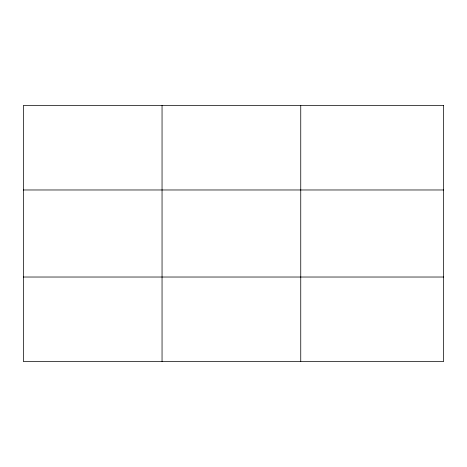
<?xml version="1.0" encoding="UTF-8"?>
<svg xmlns="http://www.w3.org/2000/svg" width="467" height="467" viewBox="0 0 467 467"><rect width="100%" height="100%" fill="white"/><g stroke="black" fill="none" stroke-linecap="round" stroke-linejoin="round"><path stroke-width="0.7" d="M162.049 361.516L162.049 105.484M300.748 361.516L300.748 105.484M23.35 189.976L443.65 189.976M23.35 277.024L443.65 277.024M443.65 105.484L443.65 361.516L23.35 361.516L23.35 105.484L443.65 105.484"/></g></svg>
